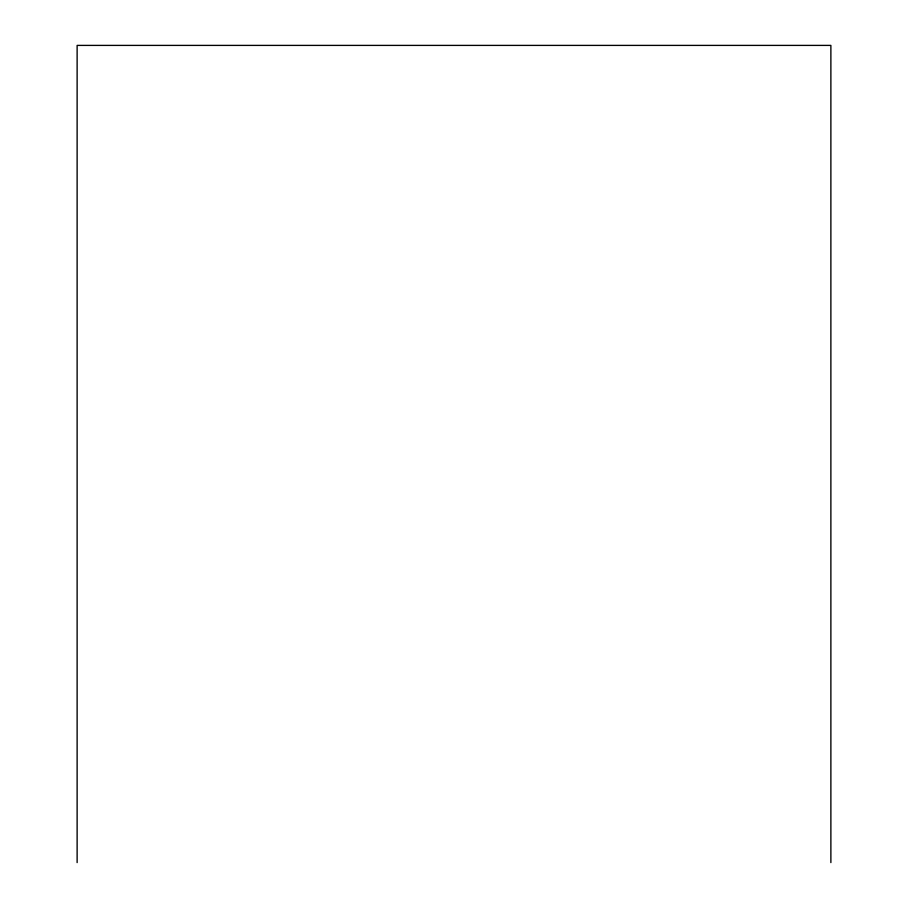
<?xml version="1.0" encoding="UTF-8"?>
<svg xmlns="http://www.w3.org/2000/svg" width="908" height="908" viewBox="0 0 908 908"><rect width="100%" height="100%" fill="white"/><g stroke="black" fill="none" stroke-linecap="round" stroke-linejoin="round"><path stroke-width="1.36" d="M830.877 862.6L830.877 45.4L77.123 45.4L77.123 862.6"/></g></svg>
